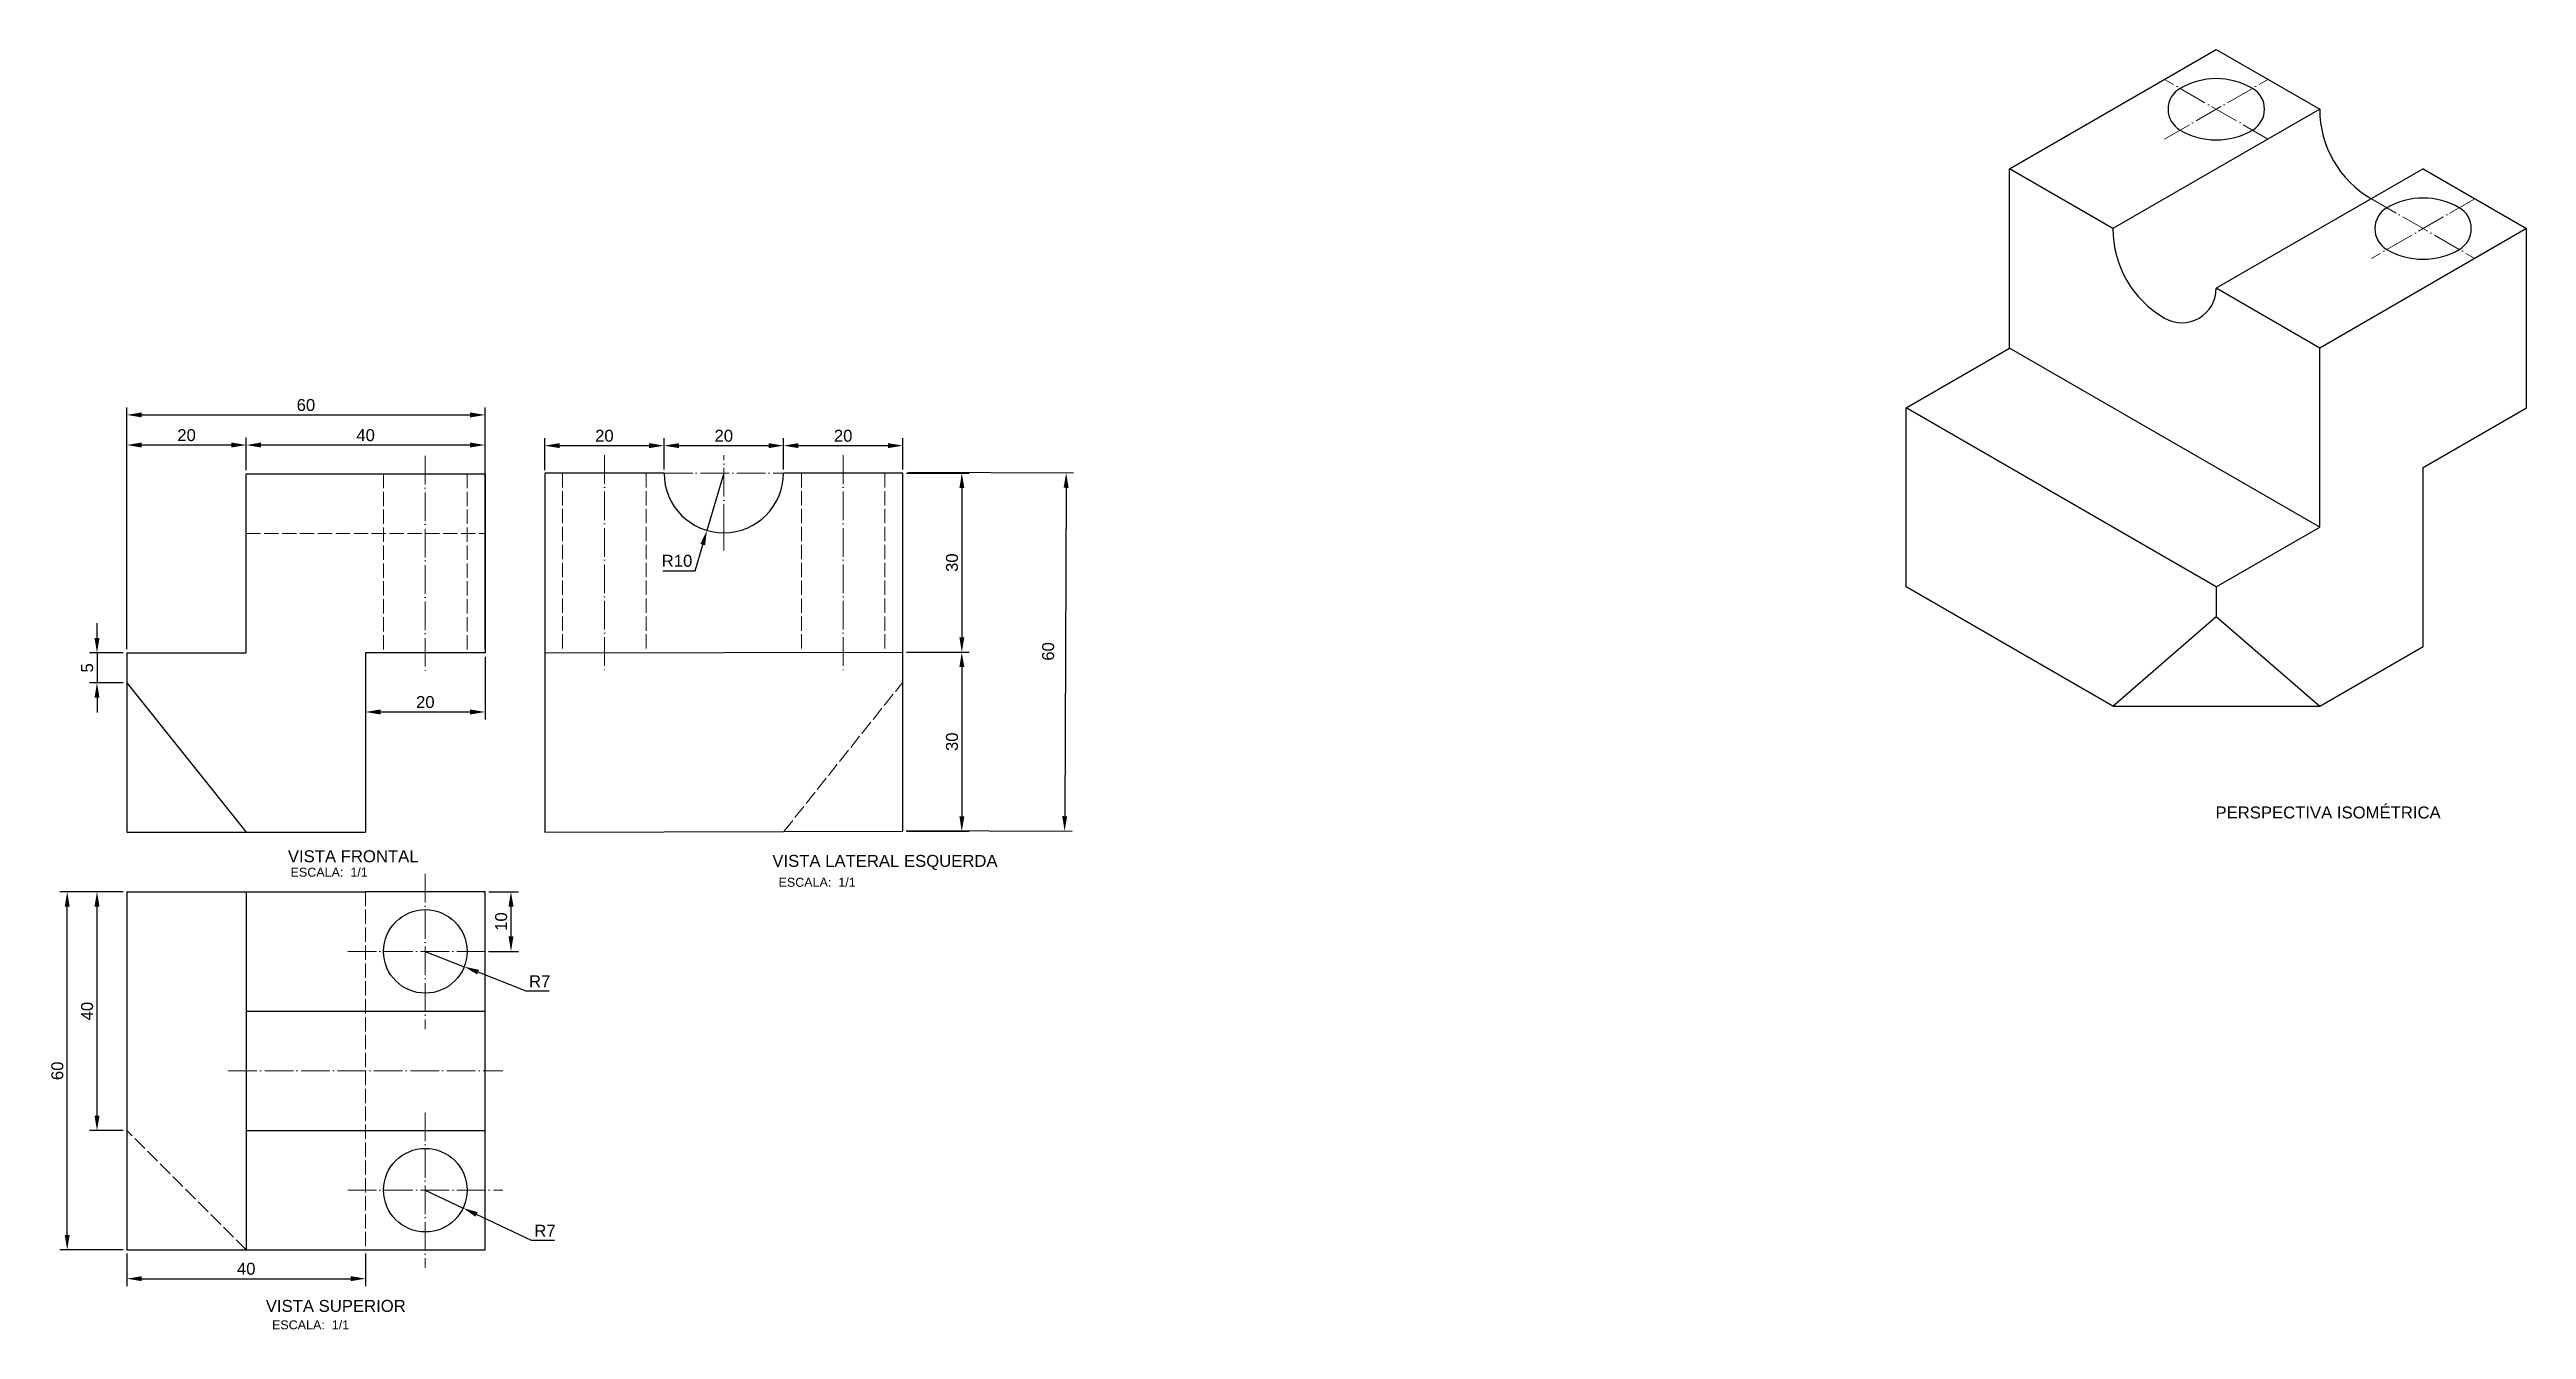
# Model space of a CAD drawing. Header units: millimetres. Extents: x -13 to 3268, y -83 to 480.
# Drawn here: x -13 to 402, y -83.3 to 131.1 of the extents above; entities outside this region: 2.
import ezdxf

# ---------------------------------------------------------------- set-up
doc = ezdxf.new("R2010")
doc.units = ezdxf.units.MM
doc.header["$LTSCALE"] = 0.2
doc.linetypes.add('ACAD_ISO02W100', pattern=[15, 12, -3])
doc.linetypes.add('ACAD_ISO04W100', pattern=[30, 24, -3, 0, -3])
for name, color, linetype, lineweight in [('Cotas', 1, 'Continuous', 0), ('Eixos', 2, 'ACAD_ISO04W100', 0), ('Projeção', 4, 'ACAD_ISO02W100', 15), ('Texto', 30, 'Continuous', 0)]:
    doc.layers.add(name, color=color, linetype=linetype, lineweight=lineweight)
doc.styles.get("Standard").update_dxf_attribs({"font": 'arial.ttf'})
doc.dimstyles.new('Demanda 01', dxfattribs={"dimtxt": 2, "dimasz": 2.5, "dimexe": 1.25, "dimexo": 0.625, "dimtad": 1, "dimtxsty": 'Standard', "dimcen": 2.5, "dimclrd": 5, "dimclre": 3, "dimclrt": 3, "dimadec": 0, "dimazin": 0, "dimtfac": 1, "dimtmove": 0, "dimatfit": 3, "dimfxl": 1, "dimarcsym": 0})

# ---------------------------------------------------------------- blocks, each defined once
blk = doc.blocks.new('*D9')
at = {"layer": 'Cotas', "color": 3, "lineweight": -2, "transparency": 16777216}
for p, q in [((70, 60.62), (70, 65.97)), ((90, 60.74), (90, 65.97))]:
    blk.add_line(p, q, dxfattribs=at)
at = {"layer": 'Cotas', "color": 5, "lineweight": -2, "transparency": 16777216}
blk.add_line((72.5, 64.72), (87.5, 64.72), dxfattribs=at)
at = {"layer": 'Cotas', "color": 5, "transparency": 16777216}
for points in [[(72.5, 65.14), (72.5, 64.31), (70, 64.72)], [(87.5, 65.14), (87.5, 64.31), (90, 64.72)]]:
    blk.add_solid(points, dxfattribs=at)
at = {"layer": 'Defpoints', "color": 0, "transparency": 16777216}
for p in [(90, 64.72), (70, 60), (90, 60.12)]:
    blk.add_point(p, dxfattribs=at)
at = {"layer": 'Cotas', "color": 3, "transparency": 16777216, "insert": (80, 66.37), "char_height": 2, "attachment_point": 5}
blk.add_mtext('20', dxfattribs=at)
blk = doc.blocks.new('*D10')
at = {"layer": 'Cotas', "color": 3, "lineweight": -2, "transparency": 16777216}
for p, q in [((90, 60.74), (90, 65.97)), ((110, 60.74), (110, 65.97))]:
    blk.add_line(p, q, dxfattribs=at)
at = {"layer": 'Cotas', "color": 5, "lineweight": -2, "transparency": 16777216}
blk.add_line((92.5, 64.72), (107.5, 64.72), dxfattribs=at)
at = {"layer": 'Cotas', "color": 5, "transparency": 16777216}
for points in [[(92.5, 65.14), (92.5, 64.31), (90, 64.72)], [(107.5, 65.14), (107.5, 64.31), (110, 64.72)]]:
    blk.add_solid(points, dxfattribs=at)
at = {"layer": 'Defpoints', "color": 0, "transparency": 16777216}
for p in [(110, 64.72), (90, 60.12), (110, 60.12)]:
    blk.add_point(p, dxfattribs=at)
at = {"layer": 'Cotas', "color": 3, "transparency": 16777216, "insert": (100, 66.37), "char_height": 2, "attachment_point": 5}
blk.add_mtext('20', dxfattribs=at)
blk = doc.blocks.new('*D11')
at = {"layer": 'Cotas', "color": 3, "lineweight": -2, "transparency": 16777216}
for p, q in [((110, 60.74), (110, 65.97)), ((130, 60.74), (130, 65.97))]:
    blk.add_line(p, q, dxfattribs=at)
at = {"layer": 'Cotas', "color": 5, "lineweight": -2, "transparency": 16777216}
blk.add_line((112.5, 64.72), (127.5, 64.72), dxfattribs=at)
at = {"layer": 'Cotas', "color": 5, "transparency": 16777216}
for points in [[(112.5, 65.14), (112.5, 64.31), (110, 64.72)], [(127.5, 65.14), (127.5, 64.31), (130, 64.72)]]:
    blk.add_solid(points, dxfattribs=at)
at = {"layer": 'Defpoints', "color": 0, "transparency": 16777216}
for p in [(130, 64.72), (110, 60.12), (130, 60.12)]:
    blk.add_point(p, dxfattribs=at)
at = {"layer": 'Cotas', "color": 3, "transparency": 16777216, "insert": (120, 66.37), "char_height": 2, "attachment_point": 5}
blk.add_mtext('20', dxfattribs=at)
blk = doc.blocks.new('*D12')
at = {"layer": 'Cotas', "color": 3, "lineweight": -2, "transparency": 16777216}
for p, q in [((20, 60.62), (20, 66.08)), ((60, 60.62), (60, 66.08))]:
    blk.add_line(p, q, dxfattribs=at)
at = {"layer": 'Cotas', "color": 5, "lineweight": -2, "transparency": 16777216}
blk.add_line((57.5, 64.83), (22.5, 64.83), dxfattribs=at)
at = {"layer": 'Cotas', "color": 5, "transparency": 16777216}
for points in [[(22.5, 65.25), (22.5, 64.41), (20, 64.83)], [(57.5, 65.25), (57.5, 64.41), (60, 64.83)]]:
    blk.add_solid(points, dxfattribs=at)
at = {"layer": 'Defpoints', "color": 0, "transparency": 16777216}
for p in [(20, 64.83), (20, 60), (60, 60)]:
    blk.add_point(p, dxfattribs=at)
at = {"layer": 'Cotas', "color": 3, "transparency": 16777216, "insert": (40, 66.47), "char_height": 2, "attachment_point": 5}
blk.add_mtext('40', dxfattribs=at)
blk = doc.blocks.new('*D13')
at = {"layer": 'Cotas', "color": 3, "lineweight": -2, "transparency": 16777216}
for p, q in [((0, 30.62), (0, 66.08)), ((20, 60.62), (20, 66.08))]:
    blk.add_line(p, q, dxfattribs=at)
at = {"layer": 'Cotas', "color": 5, "lineweight": -2, "transparency": 16777216}
blk.add_line((17.5, 64.83), (2.5, 64.83), dxfattribs=at)
at = {"layer": 'Cotas', "color": 5, "transparency": 16777216}
for points in [[(2.5, 65.25), (2.5, 64.41), (0, 64.83)], [(17.5, 65.25), (17.5, 64.41), (20, 64.83)]]:
    blk.add_solid(points, dxfattribs=at)
at = {"layer": 'Defpoints', "color": 0, "transparency": 16777216}
for p in [(0, 64.83), (20, 60), (0, 30)]:
    blk.add_point(p, dxfattribs=at)
at = {"layer": 'Cotas', "color": 3, "transparency": 16777216, "insert": (10, 66.47), "char_height": 2, "attachment_point": 5}
blk.add_mtext('20', dxfattribs=at)
blk = doc.blocks.new('*D14')
at = {"layer": 'Cotas', "color": 5, "lineweight": -2, "transparency": 16777216}
for p, q in [((-5, 32.5), (-5, 35)), ((-5, 30), (-5, 25)), ((-5, 22.5), (-5, 20))]:
    blk.add_line(p, q, dxfattribs=at)
at = {"layer": 'Cotas', "color": 3, "lineweight": -2, "transparency": 16777216}
for p, q in [((-0.63, 30), (-6.25, 30)), ((-0.63, 25), (-6.25, 25))]:
    blk.add_line(p, q, dxfattribs=at)
at = {"layer": 'Cotas', "color": 5, "transparency": 16777216}
for points in [[(-5.42, 32.5), (-4.58, 32.5), (-5, 30)], [(-5.42, 22.5), (-4.58, 22.5), (-5, 25)]]:
    blk.add_solid(points, dxfattribs=at)
at = {"layer": 'Defpoints', "color": 0, "transparency": 16777216}
for p in [(0, 30), (-5, 25), (0, 25)]:
    blk.add_point(p, dxfattribs=at)
at = {"layer": 'Cotas', "color": 3, "transparency": 16777216, "insert": (-6.64, 27.5), "char_height": 2, "attachment_point": 5, "rotation": 90}
blk.add_mtext('5', dxfattribs=at)
blk = doc.blocks.new('*D15')
at = {"layer": 'Cotas', "color": 3, "lineweight": -2, "transparency": 16777216}
for p, q in [((130.62, 60.12), (141.13, 60.12)), ((130.62, 30.12), (141.13, 30.12))]:
    blk.add_line(p, q, dxfattribs=at)
at = {"layer": 'Cotas', "color": 5, "lineweight": -2, "transparency": 16777216}
blk.add_line((139.88, 57.62), (139.88, 32.62), dxfattribs=at)
at = {"layer": 'Cotas', "color": 5, "transparency": 16777216}
for points in [[(139.47, 57.62), (140.3, 57.62), (139.88, 60.12)], [(139.47, 32.62), (140.3, 32.62), (139.88, 30.12)]]:
    blk.add_solid(points, dxfattribs=at)
at = {"layer": 'Defpoints', "color": 0, "transparency": 16777216}
for p in [(130, 60.12), (130, 30.12), (139.88, 30.12)]:
    blk.add_point(p, dxfattribs=at)
at = {"layer": 'Cotas', "color": 3, "transparency": 16777216, "insert": (138.24, 45.12), "char_height": 2, "attachment_point": 5, "rotation": 90}
blk.add_mtext('30', dxfattribs=at)
blk = doc.blocks.new('*D16')
at = {"layer": 'Cotas', "color": 3, "lineweight": -2, "transparency": 16777216}
for p, q in [((130.62, 30.12), (141.13, 30.12)), ((130.62, 0.12), (141.13, 0.12))]:
    blk.add_line(p, q, dxfattribs=at)
at = {"layer": 'Cotas', "color": 5, "lineweight": -2, "transparency": 16777216}
blk.add_line((139.88, 27.62), (139.88, 2.62), dxfattribs=at)
at = {"layer": 'Cotas', "color": 5, "transparency": 16777216}
for points in [[(139.47, 27.62), (140.3, 27.62), (139.88, 30.12)], [(139.47, 2.62), (140.3, 2.62), (139.88, 0.12)]]:
    blk.add_solid(points, dxfattribs=at)
at = {"layer": 'Defpoints', "color": 0, "transparency": 16777216}
for p in [(130, 30.12), (130, 0.12), (139.88, 0.12)]:
    blk.add_point(p, dxfattribs=at)
at = {"layer": 'Cotas', "color": 3, "transparency": 16777216, "insert": (138.24, 15.12), "char_height": 2, "attachment_point": 5, "rotation": 90}
blk.add_mtext('30', dxfattribs=at)
blk = doc.blocks.new('*D17')
at = {"layer": 'Cotas', "color": 3, "lineweight": -2, "transparency": 16777216}
for p, q in [((40, 29.37), (40, 18.86)), ((60, 29.37), (60, 18.86))]:
    blk.add_line(p, q, dxfattribs=at)
at = {"layer": 'Cotas', "color": 5, "lineweight": -2, "transparency": 16777216}
blk.add_line((42.5, 20.11), (57.5, 20.11), dxfattribs=at)
at = {"layer": 'Cotas', "color": 5, "transparency": 16777216}
for points in [[(42.5, 20.53), (42.5, 19.69), (40, 20.11)], [(57.5, 20.53), (57.5, 19.69), (60, 20.11)]]:
    blk.add_solid(points, dxfattribs=at)
at = {"layer": 'Defpoints', "color": 0, "transparency": 16777216}
for p in [(40, 30), (60, 30), (60, 20.11)]:
    blk.add_point(p, dxfattribs=at)
at = {"layer": 'Cotas', "color": 3, "transparency": 16777216, "insert": (50, 21.76), "char_height": 2, "attachment_point": 5}
blk.add_mtext('20', dxfattribs=at)
blk = doc.blocks.new('*D21')
at = {"layer": 'Cotas', "color": 3, "lineweight": -2, "transparency": 16777216}
for p, q in [((0, 30.62), (0, 71.12)), ((60, 30.62), (60, 71.12))]:
    blk.add_line(p, q, dxfattribs=at)
at = {"layer": 'Cotas', "color": 5, "lineweight": -2, "transparency": 16777216}
blk.add_line((2.5, 69.87), (57.5, 69.87), dxfattribs=at)
at = {"layer": 'Cotas', "color": 5, "transparency": 16777216}
for points in [[(2.5, 70.29), (2.5, 69.45), (0, 69.87)], [(57.5, 70.29), (57.5, 69.45), (60, 69.87)]]:
    blk.add_solid(points, dxfattribs=at)
at = {"layer": 'Defpoints', "color": 0, "transparency": 16777216}
for p in [(60, 69.87), (0, 30), (60, 30)]:
    blk.add_point(p, dxfattribs=at)
at = {"layer": 'Cotas', "color": 3, "transparency": 16777216, "insert": (30, 71.52), "char_height": 2, "attachment_point": 5}
blk.add_mtext('60', dxfattribs=at)
blk = doc.blocks.new('*D22')
at = {"layer": 'Cotas', "color": 3, "lineweight": -2, "transparency": 16777216}
for p, q in [((-0.63, -10), (-6.25, -10)), ((-0.63, -50), (-6.25, -50))]:
    blk.add_line(p, q, dxfattribs=at)
at = {"layer": 'Cotas', "color": 5, "lineweight": -2, "transparency": 16777216}
blk.add_line((-5, -47.5), (-5, -12.5), dxfattribs=at)
at = {"layer": 'Cotas', "color": 5, "transparency": 16777216}
for points in [[(-5.42, -12.5), (-4.58, -12.5), (-5, -10)], [(-5.42, -47.5), (-4.58, -47.5), (-5, -50)]]:
    blk.add_solid(points, dxfattribs=at)
at = {"layer": 'Defpoints', "color": 0, "transparency": 16777216}
for p in [(-5, -10), (0, -10), (0, -50)]:
    blk.add_point(p, dxfattribs=at)
at = {"layer": 'Cotas', "color": 3, "transparency": 16777216, "insert": (-6.65, -30), "char_height": 2, "attachment_point": 5, "rotation": 90}
blk.add_mtext('40', dxfattribs=at)
blk = doc.blocks.new('*D23')
at = {"layer": 'Cotas', "color": 3, "lineweight": -2, "transparency": 16777216}
for p, q in [((-0.63, -10), (-11.24, -10)), ((-0.63, -70), (-11.24, -70))]:
    blk.add_line(p, q, dxfattribs=at)
at = {"layer": 'Cotas', "color": 5, "lineweight": -2, "transparency": 16777216}
blk.add_line((-9.99, -67.5), (-9.99, -12.5), dxfattribs=at)
at = {"layer": 'Cotas', "color": 5, "transparency": 16777216}
for points in [[(-10.41, -12.5), (-9.58, -12.5), (-9.99, -10)], [(-10.41, -67.5), (-9.58, -67.5), (-9.99, -70)]]:
    blk.add_solid(points, dxfattribs=at)
at = {"layer": 'Defpoints', "color": 0, "transparency": 16777216}
for p in [(-9.99, -10), (0, -10), (0, -70)]:
    blk.add_point(p, dxfattribs=at)
at = {"layer": 'Cotas', "color": 3, "transparency": 16777216, "insert": (-11.64, -40), "char_height": 2, "attachment_point": 5, "rotation": 90}
blk.add_mtext('60', dxfattribs=at)
blk = doc.blocks.new('*D24')
at = {"layer": 'Cotas', "color": 3, "lineweight": -2, "transparency": 16777216}
for p, q in [((60.63, -10), (65.6, -10)), ((60.63, -20), (65.6, -20))]:
    blk.add_line(p, q, dxfattribs=at)
at = {"layer": 'Cotas', "color": 5, "lineweight": -2, "transparency": 16777216}
blk.add_line((64.35, -12.5), (64.35, -17.5), dxfattribs=at)
at = {"layer": 'Cotas', "color": 5, "transparency": 16777216}
for points in [[(63.94, -12.5), (64.77, -12.5), (64.35, -10)], [(63.94, -17.5), (64.77, -17.5), (64.35, -20)]]:
    blk.add_solid(points, dxfattribs=at)
at = {"layer": 'Defpoints', "color": 0, "transparency": 16777216}
for p in [(60, -10), (60, -20), (64.35, -20)]:
    blk.add_point(p, dxfattribs=at)
at = {"layer": 'Cotas', "color": 3, "transparency": 16777216, "insert": (62.71, -15), "char_height": 2, "attachment_point": 5, "rotation": 90}
blk.add_mtext('10', dxfattribs=at)
blk = doc.blocks.new('*D28')
at = {"layer": 'Cotas', "color": 3, "lineweight": -2, "transparency": 16777216}
for p, q in [((0, -70.62), (0, -76.07)), ((40, -70.62), (40, -76.07))]:
    blk.add_line(p, q, dxfattribs=at)
at = {"layer": 'Cotas', "color": 5, "lineweight": -2, "transparency": 16777216}
blk.add_line((2.5, -74.82), (37.5, -74.82), dxfattribs=at)
at = {"layer": 'Cotas', "color": 5, "transparency": 16777216}
for points in [[(2.5, -74.4), (2.5, -75.24), (0, -74.82)], [(37.5, -74.4), (37.5, -75.24), (40, -74.82)]]:
    blk.add_solid(points, dxfattribs=at)
at = {"layer": 'Defpoints', "color": 0, "transparency": 16777216}
for p in [(0, -70), (40, -70), (40, -74.82)]:
    blk.add_point(p, dxfattribs=at)
at = {"layer": 'Cotas', "color": 3, "transparency": 16777216, "insert": (20, -73.17), "char_height": 2, "attachment_point": 5}
blk.add_mtext('40', dxfattribs=at)
blk = doc.blocks.new('*D29')
at = {"layer": 'Cotas', "color": 5, "lineweight": -2, "transparency": 16777216}
for p, q in [((50, -20), (56.52, -22.56)), ((66.92, -26.64), (58.84, -23.47)), ((70.77, -26.64), (66.92, -26.64))]:
    blk.add_line(p, q, dxfattribs=at)
at = {"layer": 'Cotas', "color": 5, "transparency": 16777216}
blk.add_solid([(59, -23.08), (58.69, -23.86), (56.52, -22.56)], dxfattribs=at)
at = {"layer": 'Defpoints', "color": 0, "transparency": 16777216}
for p in [(50, -20), (56.52, -22.56)]:
    blk.add_point(p, dxfattribs=at)
at = {"layer": 'Cotas', "color": 3, "transparency": 16777216, "insert": (69.16, -25.01), "char_height": 2, "attachment_point": 5}
blk.add_mtext('R7', dxfattribs=at)
blk = doc.blocks.new('*D30')
at = {"layer": 'Cotas', "color": 5, "lineweight": -2, "transparency": 16777216}
for p, q in [((50, -60), (56.33, -62.99)), ((67.81, -68.42), (58.59, -64.06)), ((71.66, -68.42), (67.81, -68.42))]:
    blk.add_line(p, q, dxfattribs=at)
at = {"layer": 'Cotas', "color": 5, "transparency": 16777216}
blk.add_solid([(58.77, -63.68), (58.41, -64.44), (56.33, -62.99)], dxfattribs=at)
at = {"layer": 'Defpoints', "color": 0, "transparency": 16777216}
for p in [(50, -60), (56.33, -62.99)]:
    blk.add_point(p, dxfattribs=at)
at = {"layer": 'Cotas', "color": 3, "transparency": 16777216, "insert": (70.05, -66.79), "char_height": 2, "attachment_point": 5}
blk.add_mtext('R7', dxfattribs=at)
blk = doc.blocks.new('*D31')
at = {"layer": 'Cotas', "color": 5, "lineweight": -2, "transparency": 16777216}
for p, q in [((100, 60.12), (97.17, 50.53)), ((95.18, 43.77), (96.47, 48.13)), ((89.79, 43.77), (95.18, 43.77))]:
    blk.add_line(p, q, dxfattribs=at)
at = {"layer": 'Cotas', "color": 5, "transparency": 16777216}
blk.add_solid([(96.07, 48.25), (96.87, 48.01), (97.17, 50.53)], dxfattribs=at)
at = {"layer": 'Defpoints', "color": 0, "transparency": 16777216}
for p in [(100, 60.12), (97.17, 50.53)]:
    blk.add_point(p, dxfattribs=at)
at = {"layer": 'Cotas', "color": 3, "transparency": 16777216, "insert": (92.17, 45.42), "char_height": 2, "attachment_point": 5}
blk.add_mtext('R10', dxfattribs=at)
blk = doc.blocks.new('*D32')
at = {"layer": 'Cotas', "color": 3, "lineweight": -2, "transparency": 16777216}
for p, q in [((130.81, 60.27), (158.61, 60.15)), ((130.56, 0.27), (158.35, 0.15))]:
    blk.add_line(p, q, dxfattribs=at)
at = {"layer": 'Cotas', "color": 5, "lineweight": -2, "transparency": 16777216}
blk.add_line((157.35, 57.65), (157.11, 2.65), dxfattribs=at)
at = {"layer": 'Cotas', "color": 5, "transparency": 16777216}
for points in [[(156.93, 57.66), (157.77, 57.65), (157.36, 60.15)], [(156.7, 2.66), (157.53, 2.65), (157.1, 0.15)]]:
    blk.add_solid(points, dxfattribs=at)
at = {"layer": 'Defpoints', "color": 0, "transparency": 16777216}
for p in [(130.19, 60.27), (129.93, 0.27), (157.1, 0.15)]:
    blk.add_point(p, dxfattribs=at)
at = {"layer": 'Cotas', "color": 3, "transparency": 16777216, "insert": (154.35, 30.25), "char_height": 2, "attachment_point": 5, "rotation": 89.7547}
blk.add_mtext('60', dxfattribs=at)

msp = doc.modelspace()

# ---------------------------------------------------------------- linework, layer by layer
for p, q in [((315.396, 111.075), (350.037, 131.075)), ((350.037, 131.075), (367.357, 121.075)), ((367.357, 121.075), (332.716, 101.075)), ((315.396, 81.075), (315.396, 111.075)), ((332.716, 101.075), (315.396, 111.075)), ((384.678, 111.075), (350.037, 91.075)), ((384.678, 111.075), (401.998, 101.075)), ((401.998, 101.075), (367.357, 81.075)), ((401.998, 71.075), (401.998, 101.075)), ((367.357, 81.075), (350.037, 91.075)), ((367.357, 81.075), (350.037, 91.075)), ((298.075, 71.075), (315.396, 81.075)), ((367.357, 51.075), (315.396, 81.075)), ((367.357, 51.075), (367.357, 81.075)), ((298.075, 41.075), (298.075, 71.075)), ((350.037, 41.075), (298.075, 71.075)), ((384.678, 61.075), (401.998, 71.075)), ((20, 30), (20, 60)), ((20, 60), (60, 60)), ((20, 60), (60, 60)), ((20, 60), (60, 60)), ((60, 60), (60, 30)), ((90, 60.118), (70, 60.118)), ((70, 60), (70, 30)), ((130, 60.118), (110, 60.118)), ((130, 0.118), (130, 60.118)), ((384.678, 31.075), (384.678, 61.075)), ((350.037, 41.075), (367.357, 51.075)), ((350.037, 41.075), (367.357, 51.075)), ((3267.802, 5.025), (3191.355, 49.713)), ((332.716, 21.075), (298.075, 41.075)), ((350.037, 41.075), (350.037, 36.075)), ((332.716, 21.075), (350.037, 36.075)), ((350.037, 36.075), (367.357, 21.075)), ((0, 30), (20, 30)), ((0, 30), (0, 0)), ((60, 30), (40, 30)), ((40, 30), (40, 0)), ((70, 30), (130, 30.118)), ((70, 30), (70, 0)), ((367.357, 21.075), (384.678, 31.075)), ((0, 25), (20, 0)), ((332.716, 21.075), (367.357, 21.075)), ((0, 0), (40, 0)), ((70, 0), (130, 0.118)), ((0, -10), (40, -10)), ((20, -10), (20, -70)), ((60, -10), (40, -10)), ((60, -70), (60, -10)), ((0, -70), (60, -70))]:
    msp.add_line(p, q)
msp.add_lwpolyline([(291.46, 479.917), (291.46, 479.917), (291.46, 479.917), (291.46, 479.917)], close=True)
for points in [[(0, -10), (0, -70)], [(20, -30), (60, -30)], [(20, -50), (60, -50)]]:
    msp.add_lwpolyline(points)
for centre in [(50, -20), (50, -60)]:
    msp.add_circle(centre, 7)
for centre, radius, start, end in [((345.995, 121.075), 4.041, 120, 240), ((350.037, 114.075), 12.124, 60, 120), ((354.078, 121.075), 4.041, 300, 60), ((384.678, 121.075), 17.321, 180, 240), ((350.037, 128.075), 12.124, 240, 300), ((380.636, 101.075), 4.041, 120, 240), ((384.678, 94.075), 12.124, 60, 120), ((388.719, 101.075), 4.041, 300, 60), ((350.037, 101.075), 17.321, 180, 240), ((384.678, 108.075), 12.124, 240, 300), ((344.263, 91.075), 5.774, 240, 0), ((100, 60.118), 10, 180, 0)]:
    msp.add_arc(centre, radius, start, end)
at = {"layer": 'Eixos'}
for p, q in [((358.697, 116.075), (341.376, 126.075)), ((341.376, 116.075), (358.697, 126.075)), ((376.017, 106.075), (393.338, 96.075)), ((393.341, 106.076), (376.02, 96.076)), ((50, 63), (50, 27)), ((80, 63.118), (80, 27.118)), ((100, 50.118), (100, 63.118)), ((120, 63.118), (120, 27.118)), ((90, 60.118), (87, 60.118)), ((90, 60.118), (110, 60.118)), ((110, 60.118), (113, 60.118)), ((100, 50.118), (100, 47.185)), ((130, 30.118), (130, 25.118)), ((50, -7), (50, -33)), ((37, -20), (63, -20)), ((50, -47), (50, -73)), ((50, -53), (50, -53)), ((37, -60), (63, -60))]:
    msp.add_line(p, q, dxfattribs=at)
msp.add_lwpolyline([(17, -40), (63, -40)], dxfattribs=at)
at = {"layer": 'Projeção'}
for p, q in [((43, 60), (43, 30)), ((57, 60), (57, 30)), ((73, 60.118), (73, 30.118)), ((87, 60.118), (87, 30.118)), ((113, 60.118), (113, 30.118)), ((127, 60.118), (127, 30.118)), ((20, 50), (60, 50)), ((110.049, 0.079), (130, 25.118)), ((40, -10), (40, -70)), ((20, -70), (0, -50))]:
    msp.add_line(p, q, dxfattribs=at)

# ---------------------------------------------------------------- texts
at = {"layer": 'Texto'}
for s, height, p in [('PERSPECTIVA ISOMÉTRICA', 2, (349.905, 2.276)), ('VISTA FRONTAL', 2, (26.976, -5.058)), ('VISTA LATERAL ESQUERDA', 2, (108.141, -5.835)), ('ESCALA:  1/1', 1.5, (27.429, -7.479)), ('ESCALA:  1/1', 1.5, (109.172, -9.173)), ('VISTA SUPERIOR', 2, (23.281, -80.382)), ('ESCALA:  1/1', 1.5, (24.318, -83.305))]:
    msp.add_text(s, height=height, dxfattribs=at).set_placement(p)

# ---------------------------------------------------------------- dimensions: what is measured, and where the dimension line sits
at = {"layer": 'Cotas'}
for base, p1, p2, override, picture, middle in [((60, 69.869), (0, 30), (60, 30), {"dimcen": 18.607447}, '*D21', (30, 71.515)), ((0, 64.829), (20, 60), (0, 30), {"dimcen": 18.607447, "dimtmove": 1}, '*D13', (10, 66.475)), ((20, 64.829), (60, 60), (20, 60), {"dimcen": 18.607447}, '*D12', (40, 66.475)), ((90, 64.724), (70, 60), (90, 60.118), {"dimcen": 18.607447}, '*D9', (80, 66.37)), ((110, 64.724), (90, 60.118), (110, 60.118), {"dimcen": 18.607447, "dimtmove": 1}, '*D10', (100, 66.37)), ((130, 64.724), (110, 60.118), (130, 60.118), {"dimcen": 18.607447, "dimtmove": 1}, '*D11', (120, 66.37)), ((60, 20.109), (40, 30), (60, 30), {"dimcen": 18.607447}, '*D17', (50, 21.756)), ((40, -74.819), (0, -70), (40, -70), {"dimcen": 18.607447}, '*D28', (20, -73.172))]:
    dim = msp.add_linear_dim(base=base, p1=p1, p2=p2, dimstyle='Demanda 01', override=override, dxfattribs=at)
    dim.commit()
    dim.dimension.update_dxf_attribs({"geometry": picture, "text_midpoint": middle})
dim = msp.add_radius_dim(center=(100, 60.118), mpoint=(97.173, 50.526), dimstyle='Demanda 01', override={"dimtoh": 1, "dimcen": 18.607447}, dxfattribs=at)
dim.commit()
dim.dimension.update_dxf_attribs({"geometry": '*D31', "text_midpoint": (92.172, 45.417)})
dim = msp.add_linear_dim(base=(157.102, 0.154), p1=(130.187, 60.27), p2=(129.93, 0.271), angle=269.7547, dimstyle='Demanda 01', override={"dimtoh": 1, "dimcen": 18.607447, "dimtmove": 2}, dxfattribs=at)
dim.commit()
dim.dimension.update_dxf_attribs({"geometry": '*D32', "text_midpoint": (154.352, 30.246), "dimtype": 161})
for base, p1, p2, override, picture, middle in [((139.884, 30.118), (130, 60.118), (130, 30.118), {"dimcen": 18.607447}, '*D15', (138.237, 45.118)), ((-5, 25), (0, 30), (0, 25), {"dimcen": 18.607447}, '*D14', (-6.642, 27.5)), ((139.884, 0.118), (130, 30.118), (130, 0.118), {"dimcen": 18.607447, "dimtmove": 1}, '*D16', (138.237, 15.118)), ((-9.994, -10), (0, -70), (0, -10), {"dimcen": 18.607447}, '*D23', (-11.64, -40)), ((-5, -10), (0, -50), (0, -10), {"dimcen": 18.607447}, '*D22', (-6.646, -30)), ((64.352, -20), (60, -10), (60, -20), {"dimcen": 18.607447}, '*D24', (62.706, -15))]:
    dim = msp.add_linear_dim(base=base, p1=p1, p2=p2, angle=90, dimstyle='Demanda 01', override=override, dxfattribs=at)
    dim.commit()
    dim.dimension.update_dxf_attribs({"geometry": picture, "text_midpoint": middle})
for center, mpoint, picture, middle in [((50, -20), (56.517, -22.556), '*D29', (69.156, -26.636)), ((50, -60), (56.329, -62.991), '*D30', (70.051, -68.417))]:
    dim = msp.add_radius_dim(center=center, mpoint=mpoint, dimstyle='Demanda 01', override={"dimtoh": 1, "dimcen": 18.607447}, dxfattribs=at)
    dim.commit()
    dim.dimension.update_dxf_attribs({"geometry": picture, "text_midpoint": middle, "dimtype": 164})

doc.saveas('drawing.dxf')
